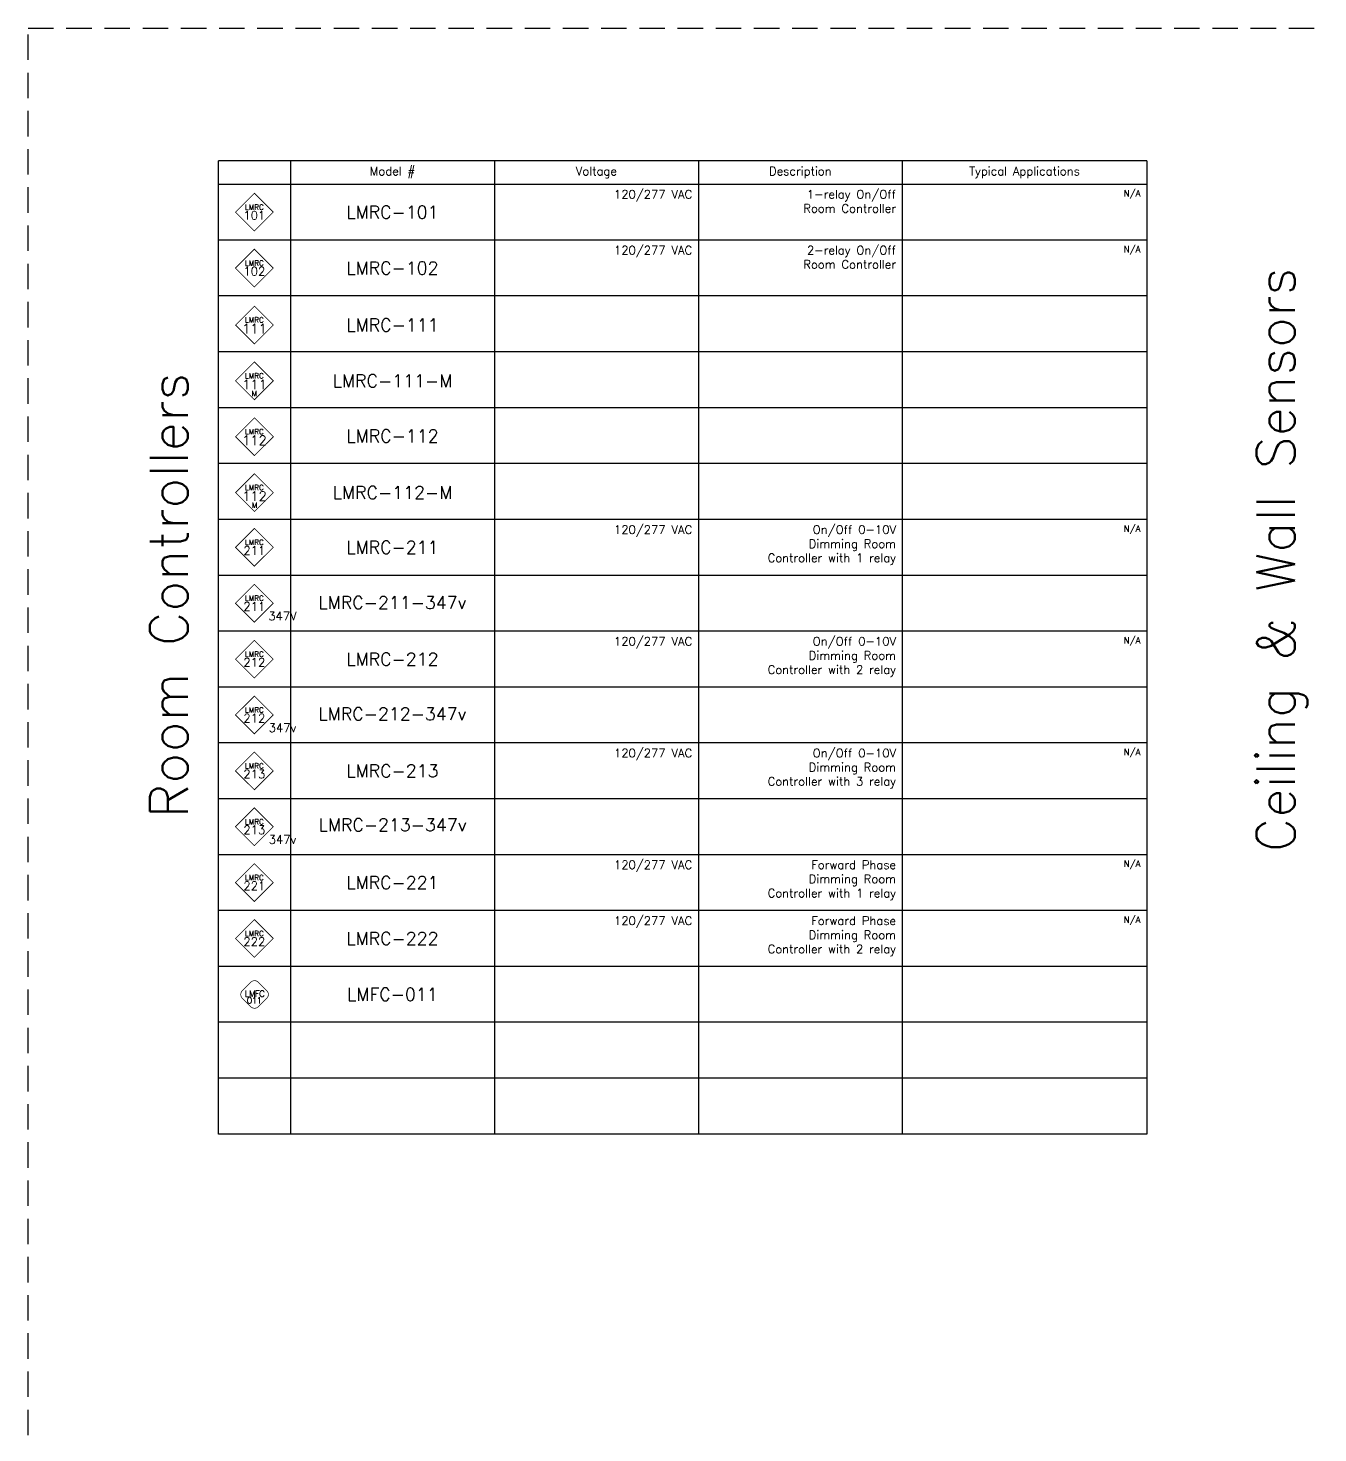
# Model space of a CAD drawing. Header units: inches. Extents: x -13775 to 9910, y -4933 to 5507.
# Drawn here: x -221 to 995, y 75 to 1399 of the extents above; entities that cross this region are included whole.
import ezdxf
from ezdxf.enums import TextEntityAlignment as Align

# ---------------------------------------------------------------- set-up
doc = ezdxf.new("R2010")
doc.units = ezdxf.units.IN
doc.header["$LTSCALE"] = 48
doc.header["$MEASUREMENT"] = 0
doc.linetypes.add('DASHED', pattern=[0.75, 0.5, -0.25])
doc.layers.add('Boxes', color=7, linetype='Continuous')
doc.layers.add('Text', color=7, linetype='Continuous')
doc.layers.add('WATTSTOPPER', color=160, linetype='Continuous', lineweight=0)
doc.styles.add('ROMANC', font='COMPLEX.SHX')
doc.styles.add('ROMANS', font='ROMANS')
doc.styles.add('WSNotes', font='complex.shx', dxfattribs={"height": 18})

# ---------------------------------------------------------------- blocks, each defined once
blk = doc.blocks.new('LMRC-101')
at = {"style": 'WSNotes', "flags": 1}
blk.add_attdef('ROOMID', (30.7, -5.3), '', height=10.6, dxfattribs=at)
at = {"style": 'ROMANC'}
blk.add_attdef('CIRCUIT', text='', height=6, dxfattribs=at).set_placement((0, -27.1), align=Align.TOP_CENTER)
at = {"linetype": 'Continuous'}
blk.add_wipeout([(-17.8, 0), (0, 17.8), (17.8, 0), (0, -17.8)], dxfattribs=at)
at = {"linetype": 'Continuous', "const_width": 0.75}
blk.add_lwpolyline([(0, -17.8), (-17.8, 0), (0, 17.8), (17.8, 0)], close=True, dxfattribs=at)
at = {"attachment_point": 2, "style": 'WSNotes'}
for s, insert, char_height, width in [('LMRC', (0, 7.2), 5, 0.167), ('101', (0, 1), 8, 0.0619)]:
    blk.add_mtext(s, dxfattribs=dict(at, insert=insert, char_height=char_height, width=width))
at = {"style": 'ROMANC'}
blk.add_attdef('PANELID', text='', height=6, dxfattribs=at).set_placement((0, -19.5), align=Align.TOP_CENTER)
blk.add_attdef('PAIR', (22.6, -25.5), '', height=6, dxfattribs=at)
blk = doc.blocks.new('LMRC-102')
at = {"color": 0, "style": 'WSNotes', "flags": 1}
blk.add_attdef('ROOMID', (30.7, -5.3), '', height=10.6, dxfattribs=at)
at = {"style": 'ROMANC'}
blk.add_attdef('CIRCUIT', text='', height=6, dxfattribs=at).set_placement((-0.1, -27.2), align=Align.TOP_CENTER)
at = {"linetype": 'Continuous'}
blk.add_wipeout([(-17.8, 0), (0, 17.8), (17.8, 0), (0, -17.8)], dxfattribs=at)
at = {"linetype": 'Continuous', "const_width": 0.75}
blk.add_lwpolyline([(0, -17.8), (-17.8, 0), (0, 17.8), (17.8, 0)], close=True, dxfattribs=at)
at = {"attachment_point": 2, "style": 'WSNotes'}
for s, insert, char_height, width in [('LMRC', (0, 7.2), 5, 0.167), ('102', (0, 1), 8, 0.0619)]:
    blk.add_mtext(s, dxfattribs=dict(at, insert=insert, char_height=char_height, width=width))
at = {"style": 'ROMANC'}
blk.add_attdef('PANELID', text='', height=6, dxfattribs=at).set_placement((-0.1, -19.6), align=Align.TOP_CENTER)
blk.add_attdef('PAIR', (22.5, -25.6), '', height=6, dxfattribs=at)
blk = doc.blocks.new('LMRC-211')
at = {"color": 0, "style": 'WSNotes', "flags": 1}
blk.add_attdef('ROOMID', (30.7, -5.3), '', height=10.6, dxfattribs=at)
at = {"style": 'ROMANC'}
blk.add_attdef('CIRCUIT', text='', height=6, dxfattribs=at).set_placement((0.3, -26.5), align=Align.TOP_CENTER)
at = {"linetype": 'Continuous'}
blk.add_wipeout([(0, -17.8), (-17.8, 0), (0, 17.8), (17.8, 0)], dxfattribs=at)
at = {"linetype": 'Continuous', "const_width": 0.75}
blk.add_lwpolyline([(0, -17.8), (-17.8, 0), (0, 17.8), (17.8, 0)], close=True, dxfattribs=at)
at = {"attachment_point": 2, "style": 'WSNotes'}
for s, insert, char_height, width in [('211', (0, 1), 8, 0.0619), ('LMRC', (0, 7.2), 5, 0.167)]:
    blk.add_mtext(s, dxfattribs=dict(at, insert=insert, char_height=char_height, width=width))
at = {"style": 'ROMANC'}
blk.add_attdef('PANELID', text='', height=6, dxfattribs=at).set_placement((0.3, -18.9), align=Align.TOP_CENTER)
blk.add_attdef('PAIR', (22.9, -24.9), '', height=6, dxfattribs=at)
blk = doc.blocks.new('LMRC-212')
at = {"style": 'WSNotes', "flags": 1}
blk.add_attdef('ROOMID', (30.7, -5.3), '', height=10.6, dxfattribs=at)
at = {"style": 'ROMANC'}
blk.add_attdef('CIRCUIT', text='', height=6, dxfattribs=at).set_placement((-0.2, -26.6), align=Align.TOP_CENTER)
at = {"linetype": 'Continuous'}
blk.add_wipeout([(0, -17.8), (-17.8, 0), (0, 17.8), (17.8, 0)], dxfattribs=at)
at = {"linetype": 'Continuous', "const_width": 0.75}
blk.add_lwpolyline([(0, -17.8), (-17.8, 0), (0, 17.8), (17.8, 0)], close=True, dxfattribs=at)
at = {"attachment_point": 2, "style": 'WSNotes'}
for s, insert, char_height, width in [('212', (0, 1), 8, 0.0619), ('LMRC', (0, 7.2), 5, 0.167)]:
    blk.add_mtext(s, dxfattribs=dict(at, insert=insert, char_height=char_height, width=width))
at = {"style": 'ROMANC'}
blk.add_attdef('PANELID', text='', height=6, dxfattribs=at).set_placement((-0.2, -18.9), align=Align.TOP_CENTER)
blk.add_attdef('PAIR', (22.4, -24.9), '', height=6, dxfattribs=at)
blk = doc.blocks.new('LMRC-213')
at = {"style": 'WSNotes', "flags": 1}
blk.add_attdef('ROOMID', (30.7, -5.3), '', height=10.6, dxfattribs=at)
at = {"style": 'ROMANC'}
blk.add_attdef('CIRCUIT', text='', height=6, dxfattribs=at).set_placement((0.3, -26.4), align=Align.TOP_CENTER)
at = {"linetype": 'Continuous'}
blk.add_wipeout([(0, -17.8), (-17.8, 0), (0, 17.8), (17.8, 0)], dxfattribs=at)
at = {"linetype": 'Continuous', "const_width": 0.75}
blk.add_lwpolyline([(0, -17.8), (-17.8, 0), (0, 17.8), (17.8, 0)], close=True, dxfattribs=at)
at = {"attachment_point": 2, "style": 'WSNotes'}
for s, insert, char_height, width in [('213', (0, 1), 8, 0.0619), ('LMRC', (0, 7.2), 5, 0.167)]:
    blk.add_mtext(s, dxfattribs=dict(at, insert=insert, char_height=char_height, width=width))
at = {"style": 'ROMANC'}
blk.add_attdef('PANELID', text='', height=6, dxfattribs=at).set_placement((0.3, -18.7), align=Align.TOP_CENTER)
blk.add_attdef('PAIR', (22.9, -24.7), '', height=6, dxfattribs=at)
blk = doc.blocks.new('LMRC-221')
at = {"color": 0, "style": 'WSNotes', "flags": 1}
blk.add_attdef('ROOMID', (30.7, -5.3), '', height=10.6, dxfattribs=at)
at = {"style": 'ROMANC'}
blk.add_attdef('CIRCUIT', text='', height=6, dxfattribs=at).set_placement((-0.1, -26.6), align=Align.TOP_CENTER)
at = {"linetype": 'Continuous'}
blk.add_wipeout([(0, -17.8), (-17.8, 0), (0, 17.8), (17.8, 0)], dxfattribs=at)
at = {"linetype": 'Continuous', "const_width": 0.75}
blk.add_lwpolyline([(0, -17.8), (-17.8, 0), (0, 17.8), (17.8, 0)], close=True, dxfattribs=at)
at = {"attachment_point": 2, "style": 'WSNotes'}
for s, insert, char_height, width in [('221', (0, 1), 8, 0.0619), ('LMRC', (0, 7.2), 5, 0.167)]:
    blk.add_mtext(s, dxfattribs=dict(at, insert=insert, char_height=char_height, width=width))
at = {"style": 'ROMANC'}
blk.add_attdef('PANELID', text='', height=6, dxfattribs=at).set_placement((-0.1, -19), align=Align.TOP_CENTER)
blk.add_attdef('PAIR', (22.5, -25), '', height=6, dxfattribs=at)
blk = doc.blocks.new('LMRC-222')
at = {"color": 0, "style": 'WSNotes', "flags": 1}
blk.add_attdef('ROOMID', (30.7, -5.3), '', height=10.6, dxfattribs=at)
at = {"style": 'ROMANC'}
blk.add_attdef('CIRCUIT', text='', height=6, dxfattribs=at).set_placement((-0.2, -26.5), align=Align.TOP_CENTER)
at = {"linetype": 'Continuous'}
blk.add_wipeout([(0, -17.8), (-17.8, 0), (0, 17.8), (17.8, 0)], dxfattribs=at)
at = {"linetype": 'Continuous', "const_width": 0.75}
blk.add_lwpolyline([(0, -17.8), (-17.8, 0), (0, 17.8), (17.8, 0)], close=True, dxfattribs=at)
at = {"attachment_point": 2, "style": 'WSNotes'}
for s, insert, char_height, width in [('222', (0, 1), 8, 0.0619), ('LMRC', (0, 7.2), 5, 0.167)]:
    blk.add_mtext(s, dxfattribs=dict(at, insert=insert, char_height=char_height, width=width))
at = {"style": 'ROMANC'}
blk.add_attdef('PANELID', text='', height=6, dxfattribs=at).set_placement((-0.2, -18.8), align=Align.TOP_CENTER)
blk.add_attdef('PAIR', (22.4, -24.8), '', height=6, dxfattribs=at)
blk = doc.blocks.new('LMFC-011')
at = {"style": 'WSNotes', "flags": 1}
blk.add_attdef('ROOMID', (30.7, -11.2), '', height=10.6, dxfattribs=at)
at = {"style": 'ROMANC'}
blk.add_attdef('PAIR', (22.7, -25.1), '', height=6, dxfattribs=at)
blk.add_attdef('CIRCUIT', text='', height=6, dxfattribs=at).set_placement((0.1, -26.7), align=Align.TOP_CENTER)
blk.add_wipeout([(-2.4, -13.2), (-12.7, -2.8), (-12.7, 1.9), (-7.1, 7.6), (-2.4, 12.3), (2.4, 12.3), (12.7, 1.9), (12.7, -2.8), (2.4, -13.2)])
blk.add_line((-7.1, 7.6), (-7.1, 7.6))
at = {"linetype": 'Continuous', "const_width": 0.635}
blk.add_lwpolyline([(-7.1, 7.6), (-3.6, 11.1, -0.414214), (3.6, 11.1), (11.5, 3.2, -0.414214), (11.5, -4), (3.6, -11.9, -0.414214), (-3.6, -11.9), (-11.5, -4, -0.414214), (-11.5, 3.2), (-7.1, 7.6)], format="xyb", dxfattribs=at)
at = {"char_height": 5.927, "width": 0.0524, "attachment_point": 2, "style": 'WSNotes'}
for s, insert in [('{\\T0.9;LMFC}', (0, 3.3)), ('{\\T0.9;011}', (-0.4, -3.1))]:
    blk.add_mtext(s, dxfattribs=dict(at, insert=insert))
at = {"style": 'ROMANC'}
blk.add_attdef('PANELID', text='', height=6, dxfattribs=at).set_placement((0.1, -19.1), align=Align.TOP_CENTER)
blk = doc.blocks.new('LMRC-111')
at = {"color": 0, "style": 'WSNotes', "flags": 1}
blk.add_attdef('ROOMID', (30.7, -5.3), '', height=10.6, dxfattribs=at)
at = {"style": 'ROMANC'}
blk.add_attdef('CIRCUIT', text='', height=6, dxfattribs=at).set_placement((0.3, -26.5), align=Align.TOP_CENTER)
at = {"linetype": 'Continuous'}
blk.add_wipeout([(0, -17.8), (-17.8, 0), (0, 17.8), (17.8, 0)], dxfattribs=at)
blk.add_wipeout([(0, -17.9), (-17.9, 0), (0, 17.9), (17.9, 0)], dxfattribs=at)
at = {"linetype": 'Continuous', "const_width": 0.75}
blk.add_lwpolyline([(0, -17.8), (-17.8, 0), (0, 17.8), (17.8, 0)], close=True, dxfattribs=at)
at = {"attachment_point": 2, "style": 'WSNotes'}
for s, insert, char_height, width in [('111', (0, 1.1), 9, 0.0775), ('LMRC', (-0.1, 7.3), 5, 0.209)]:
    blk.add_mtext(s, dxfattribs=dict(at, insert=insert, char_height=char_height, width=width))
at = {"style": 'ROMANC'}
blk.add_attdef('PANELID', text='', height=6, dxfattribs=at).set_placement((0.3, -18.9), align=Align.TOP_CENTER)
blk.add_attdef('PAIR', (22.9, -24.9), '', height=6, dxfattribs=at)
blk = doc.blocks.new('LMRC-112')
at = {"color": 0, "style": 'WSNotes', "flags": 1}
blk.add_attdef('ROOMID', (30.7, -5.3), '', height=10.6, dxfattribs=at)
at = {"style": 'ROMANC'}
blk.add_attdef('CIRCUIT', text='', height=6, dxfattribs=at).set_placement((0.3, -26.5), align=Align.TOP_CENTER)
at = {"linetype": 'Continuous'}
blk.add_wipeout([(0, -17.8), (-17.8, 0), (0, 17.8), (17.8, 0)], dxfattribs=at)
blk.add_wipeout([(0, -17.9), (-17.9, 0), (0, 17.8), (17.9, 0)], dxfattribs=at)
at = {"linetype": 'Continuous', "const_width": 0.75}
blk.add_lwpolyline([(0, -17.8), (-17.8, 0), (0, 17.8), (17.8, 0)], close=True, dxfattribs=at)
at = {"attachment_point": 2, "style": 'WSNotes'}
for s, insert, char_height, width in [('112', (0, 1.1), 9, 0.0775), ('LMRC', (-0.1, 7.3), 5, 0.209)]:
    blk.add_mtext(s, dxfattribs=dict(at, insert=insert, char_height=char_height, width=width))
at = {"style": 'ROMANC'}
blk.add_attdef('PANELID', text='', height=6, dxfattribs=at).set_placement((0.3, -18.9), align=Align.TOP_CENTER)
blk.add_attdef('PAIR', (22.9, -24.9), '', height=6, dxfattribs=at)
blk = doc.blocks.new('LMRC-111-M')
at = {"color": 0, "style": 'WSNotes', "flags": 1}
blk.add_attdef('ROOMID', (30.7, -5.3), '', height=10.6, dxfattribs=at)
at = {"style": 'ROMANC'}
blk.add_attdef('CIRCUIT', text='', height=6, dxfattribs=at).set_placement((0.3, -26.5), align=Align.TOP_CENTER)
at = {"linetype": 'Continuous'}
blk.add_wipeout([(0, -17.8), (-17.8, 0), (0, 17.8), (17.8, 0)], dxfattribs=at)
blk.add_wipeout([(0, -17.9), (-17.9, 0), (0, 17.8), (17.9, 0)], dxfattribs=at)
at = {"linetype": 'Continuous', "const_width": 0.75}
blk.add_lwpolyline([(0, -17.8), (-17.8, 0), (0, 17.8), (17.8, 0)], close=True, dxfattribs=at)
at = {"attachment_point": 2, "style": 'WSNotes'}
for s, insert, char_height, width in [('111', (0, 1.1), 9, 0.0775), ('LMRC', (-0.1, 7.3), 5, 0.209), ('M', (0, -9.5), 5, 0.209)]:
    blk.add_mtext(s, dxfattribs=dict(at, insert=insert, char_height=char_height, width=width))
at = {"style": 'ROMANC'}
blk.add_attdef('PANELID', text='', height=6, dxfattribs=at).set_placement((0.3, -18.9), align=Align.TOP_CENTER)
blk.add_attdef('PAIR', (22.9, -24.9), '', height=6, dxfattribs=at)
blk = doc.blocks.new('LMRC-112-M')
at = {"color": 0, "style": 'WSNotes', "flags": 1}
blk.add_attdef('ROOMID', (30.7, -5.3), '', height=10.6, dxfattribs=at)
at = {"style": 'ROMANC'}
blk.add_attdef('CIRCUIT', text='', height=6, dxfattribs=at).set_placement((0.3, -26.5), align=Align.TOP_CENTER)
at = {"linetype": 'Continuous'}
blk.add_wipeout([(0, -17.8), (-17.8, 0), (0, 17.8), (17.8, 0)], dxfattribs=at)
blk.add_wipeout([(0, -17.9), (-17.9, 0), (0, 17.9), (17.9, 0)], dxfattribs=at)
at = {"linetype": 'Continuous', "const_width": 0.75}
blk.add_lwpolyline([(0, -17.8), (-17.8, 0), (0, 17.8), (17.8, 0)], close=True, dxfattribs=at)
at = {"attachment_point": 2, "style": 'WSNotes'}
for s, insert, char_height, width in [('112', (0, 1.1), 9, 0.0775), ('LMRC', (-0.1, 7.3), 5, 0.209), ('M', (0.1, -9.4), 5, 0.209)]:
    blk.add_mtext(s, dxfattribs=dict(at, insert=insert, char_height=char_height, width=width))
at = {"style": 'ROMANC'}
blk.add_attdef('PANELID', text='', height=6, dxfattribs=at).set_placement((0.3, -18.9), align=Align.TOP_CENTER)
blk.add_attdef('PAIR', (22.9, -24.9), '', height=6, dxfattribs=at)
blk = doc.blocks.new('LMRC-211-347V')
at = {"style": 'WSNotes', "flags": 1}
blk.add_attdef('ROOMID', (30.7, -5.3), '', height=10.6, dxfattribs=at)
at = {"style": 'ROMANC'}
blk.add_attdef('CIRCUIT', text='', height=6, dxfattribs=at).set_placement((0.1, -26.6), align=Align.TOP_CENTER)
at = {"linetype": 'Continuous'}
blk.add_wipeout([(0, -17.8), (-17.8, 0), (0, 17.8), (17.8, 0)], dxfattribs=at)
at = {"linetype": 'Continuous', "const_width": 0.75}
blk.add_lwpolyline([(0, -17.8), (-17.8, 0), (0, 17.8), (17.8, 0)], close=True, dxfattribs=at)
at = {"attachment_point": 2, "style": 'WSNotes'}
for s, insert, char_height, width in [('211', (0, 1), 8, 0.0619), ('LMRC', (0, 7.2), 5, 0.167), ('347V', (26.5, -8.1), 8, 0.0619)]:
    blk.add_mtext(s, dxfattribs=dict(at, insert=insert, char_height=char_height, width=width))
at = {"style": 'ROMANC'}
blk.add_attdef('PANELID', text='', height=6, dxfattribs=at).set_placement((0.1, -19), align=Align.TOP_CENTER)
blk.add_attdef('PAIR', (22.7, -25), '', height=6, dxfattribs=at)
blk = doc.blocks.new('LMRC-212-347V')
at = {"style": 'WSNotes', "flags": 1}
blk.add_attdef('ROOMID', (30.7, -5.3), '', height=10.6, dxfattribs=at)
at = {"style": 'ROMANC'}
blk.add_attdef('CIRCUIT', text='', height=6, dxfattribs=at).set_placement((0, -26.6), align=Align.TOP_CENTER)
at = {"linetype": 'Continuous'}
blk.add_wipeout([(0, -17.8), (-17.8, 0), (0, 17.8), (17.8, 0)], dxfattribs=at)
blk.add_wipeout([(0, -17.9), (-17.9, 0), (0, 17.8), (17.9, 0)], dxfattribs=at)
at = {"linetype": 'Continuous', "const_width": 0.75}
blk.add_lwpolyline([(0, -17.8), (-17.8, 0), (0, 17.8), (17.8, 0)], close=True, dxfattribs=at)
at = {"attachment_point": 2, "style": 'WSNotes'}
for s, insert, char_height, width in [('212', (0, 1), 8, 0.0619), ('LMRC', (0, 7.2), 5, 0.167), ('347v', (26.5, -8.1), 8, 0.0619)]:
    blk.add_mtext(s, dxfattribs=dict(at, insert=insert, char_height=char_height, width=width))
at = {"style": 'ROMANC'}
blk.add_attdef('PANELID', text='', height=6, dxfattribs=at).set_placement((0, -19), align=Align.TOP_CENTER)
blk.add_attdef('PAIR', (22.6, -25), '', height=6, dxfattribs=at)
blk = doc.blocks.new('LMRC-213-347V')
at = {"style": 'WSNotes', "flags": 1}
blk.add_attdef('ROOMID', (30.7, -5.3), '', height=10.6, dxfattribs=at)
at = {"style": 'ROMANC'}
blk.add_attdef('CIRCUIT', text='', height=6, dxfattribs=at).set_placement((0.4, -26.7), align=Align.TOP_CENTER)
at = {"linetype": 'Continuous'}
blk.add_wipeout([(0, -17.8), (-17.8, 0), (0, 17.8), (17.8, 0)], dxfattribs=at)
blk.add_wipeout([(0, -17.9), (-17.9, 0), (0, 17.8), (17.9, 0)], dxfattribs=at)
at = {"linetype": 'Continuous', "const_width": 0.75}
blk.add_lwpolyline([(0, -17.8), (-17.8, 0), (0, 17.8), (17.8, 0)], close=True, dxfattribs=at)
at = {"attachment_point": 2, "style": 'WSNotes'}
for s, insert, char_height, width in [('213', (0, 1), 8, 0.0619), ('LMRC', (0, 7.2), 5, 0.167), ('347v', (26.5, -8.1), 8, 0.0619)]:
    blk.add_mtext(s, dxfattribs=dict(at, insert=insert, char_height=char_height, width=width))
at = {"style": 'ROMANC'}
blk.add_attdef('PANELID', text='', height=6, dxfattribs=at).set_placement((0.4, -19), align=Align.TOP_CENTER)
blk.add_attdef('PAIR', (23, -25), '', height=6, dxfattribs=at)

msp = doc.modelspace()

# ---------------------------------------------------------------- linework, layer by layer
at = {"layer": 'Boxes', "color": 1}
for p, q in [((26.4, 1273.9), (26.4, 356.8)), ((218.6, 1273.9), (218.6, 356.8)), ((410.8, 1273.9), (410.8, 356.8)), ((603, 1273.9), (603, 356.8))]:
    msp.add_line(p, q, dxfattribs=at)
at = {"layer": 'Boxes', "color": 1, "linetype": 'DASHED'}
msp.add_lwpolyline([(-220.8, 1399), (3049.5, 1399), (3049.5, -1547), (-220.8, -1547)], close=True, dxfattribs=at)
at = {"layer": 'Boxes', "color": 1}
for points in [[(833.4, 1273.9), (-41.5, 1273.9)], [(-41.5, 1251.9), (833.4, 1251.9)], [(833.4, 1199.3), (-41.5, 1199.3)], [(833.4, 1146.6), (-41.5, 1146.6)], [(833.4, 1094), (-41.5, 1094)], [(833.4, 1041.3), (-41.5, 1041.3)], [(833.4, 988.6), (-41.5, 988.6)], [(833.4, 936), (-41.5, 936)], [(833.4, 883.3), (-41.5, 883.3)], [(833.4, 830.7), (-41.5, 830.7)], [(833.4, 778), (-41.5, 778)], [(833.4, 725.4), (-41.5, 725.4)], [(833.4, 672.7), (-41.5, 672.7)], [(833.4, 620), (-41.5, 620)], [(833.4, 567.4), (-41.5, 567.4)], [(833.4, 514.7), (-41.5, 514.7)], [(833.4, 462.1), (-41.5, 462.1)], [(833.4, 409.4), (-41.5, 409.4)]]:
    msp.add_lwpolyline(points, dxfattribs=at)

# ---------------------------------------------------------------- texts
at = {"layer": 'Text', "color": 1, "style": 'ROMANS'}
for s, insert, char_height, attachment_point in [('Model #', (122.5, 1262.9), 8, 5), ('Voltage', (314.7, 1262.9), 8, 5), ('Description', (506.9, 1262.9), 8, 5), ('Typical Applications', (718.2, 1262.9), 8, 5), ('120/277 VAC', (405, 1246.4), 8, 3), ('1-relay On/Off\\PRoom Controller', (597.1, 1246.4), 8, 3), ('N/A', (827.5, 1246.4), 6, 3), ('LMRC-101', (122.5, 1225.6), 12, 5), ('120/277 VAC', (405, 1193.7), 8, 3), ('2-relay On/Off\\PRoom Controller', (597.1, 1193.7), 8, 3), ('N/A', (827.5, 1193.7), 6, 3), ('LMRC-102', (122.5, 1172.9), 12, 5), ('LMRC-111', (122.6, 1119.2), 12, 5), ('LMRC-111-M', (122.6, 1066.6), 12, 5), ('LMRC-112', (122.6, 1014.6), 12, 5), ('LMRC-112-M', (122.6, 961.3), 12, 5), ('120/277 VAC', (405, 930.4), 8, 3), ('On/Off 0-10V\\PDimming Room\\P Controller with 1 relay', (597.1, 930.4), 8, 3), ('N/A', (827.5, 930.4), 6, 3), ('LMRC-211', (122.5, 909.7), 12, 5), ('LMRC-211-347v', (122.5, 857.6), 12, 5), ('120/277 VAC', (405, 825.1), 8, 3), ('On/Off 0-10V\\PDimming Room\\P Controller with 2 relay', (597.1, 825.1), 8, 3), ('N/A', (827.5, 825.1), 6, 3), ('LMRC-212', (122.5, 804.3), 12, 5), ('LMRC-212-347v', (122.5, 752.7), 12, 5), ('120/277 VAC', (405, 719.8), 8, 3), ('On/Off 0-10V\\PDimming Room\\P Controller with 3 relay', (597.1, 719.8), 8, 3), ('N/A', (827.5, 719.8), 6, 3), ('LMRC-213', (122.5, 699), 12, 5), ('LMRC-213-347v', (122.6, 648.1), 12, 5), ('120/277 VAC', (405, 614.5), 8, 3), ('Forward Phase\\PDimming Room\\P Controller with 1 relay', (597.1, 614.5), 8, 3), ('N/A', (827.5, 614.5), 6, 3), ('LMRC-221', (122.5, 593.7), 12, 5), ('120/277 VAC', (405, 561.8), 8, 3), ('Forward Phase\\PDimming Room\\P Controller with 2 relay', (597.1, 561.8), 8, 3), ('N/A', (827.5, 561.8), 6, 3), ('LMRC-222', (122.5, 541.1), 12, 5), ('LMFC-011', (122.5, 488.4), 12, 5)]:
    msp.add_mtext(s, dxfattribs=dict(at, insert=insert, char_height=char_height, attachment_point=attachment_point))
at = {"layer": 'Text', "color": 2, "insert": (960.9, 622.4), "char_height": 36, "attachment_point": 4, "rotation": 90, "style": 'ROMANS'}
msp.add_mtext('Ceiling & Wall Sensors', dxfattribs=at)
at = {"layer": 'Text', "color": 1, "insert": (-88.2, 654.6), "char_height": 36, "attachment_point": 4, "rotation": 90, "style": 'ROMANS'}
msp.add_mtext('Room Controllers', dxfattribs=at)

# ---------------------------------------------------------------- next in the draw order: block references
at = {"layer": 'WATTSTOPPER'}
for name, p in [('LMRC-101', (-7.6, 1225.6)), ('LMRC-102', (-7.6, 1172.9)), ('LMRC-111', (-7.5, 1119.2)), ('LMRC-111-M', (-7.5, 1066.6)), ('LMRC-112', (-7.5, 1013.9)), ('LMRC-112-M', (-7.5, 961.3)), ('LMRC-211', (-7.6, 909.7)), ('LMRC-212', (-7.6, 804.3)), ('LMRC-213', (-7.6, 699)), ('LMRC-221', (-7.6, 593.7)), ('LMRC-222', (-7.6, 541.1)), ('LMFC-011', (-7.4, 488.7))]:
    msp.add_blockref(name, p, dxfattribs=at)

# ---------------------------------------------------------------- next in the draw order: linework, layer by layer
at = {"layer": 'Boxes', "color": 1}
msp.add_lwpolyline([(833.4, 1273.9), (833.4, 356.8), (-41.5, 356.8), (-41.5, 1273.9)], dxfattribs=at)

# ---------------------------------------------------------------- next in the draw order: block references
at = {"layer": 'WATTSTOPPER'}
for name, p in [('LMRC-211-347V', (-7.6, 857)), ('LMRC-212-347V', (-7.6, 751.7)), ('LMRC-213-347V', (-7.6, 646.4))]:
    msp.add_blockref(name, p, dxfattribs=at)

doc.saveas('drawing.dxf')
